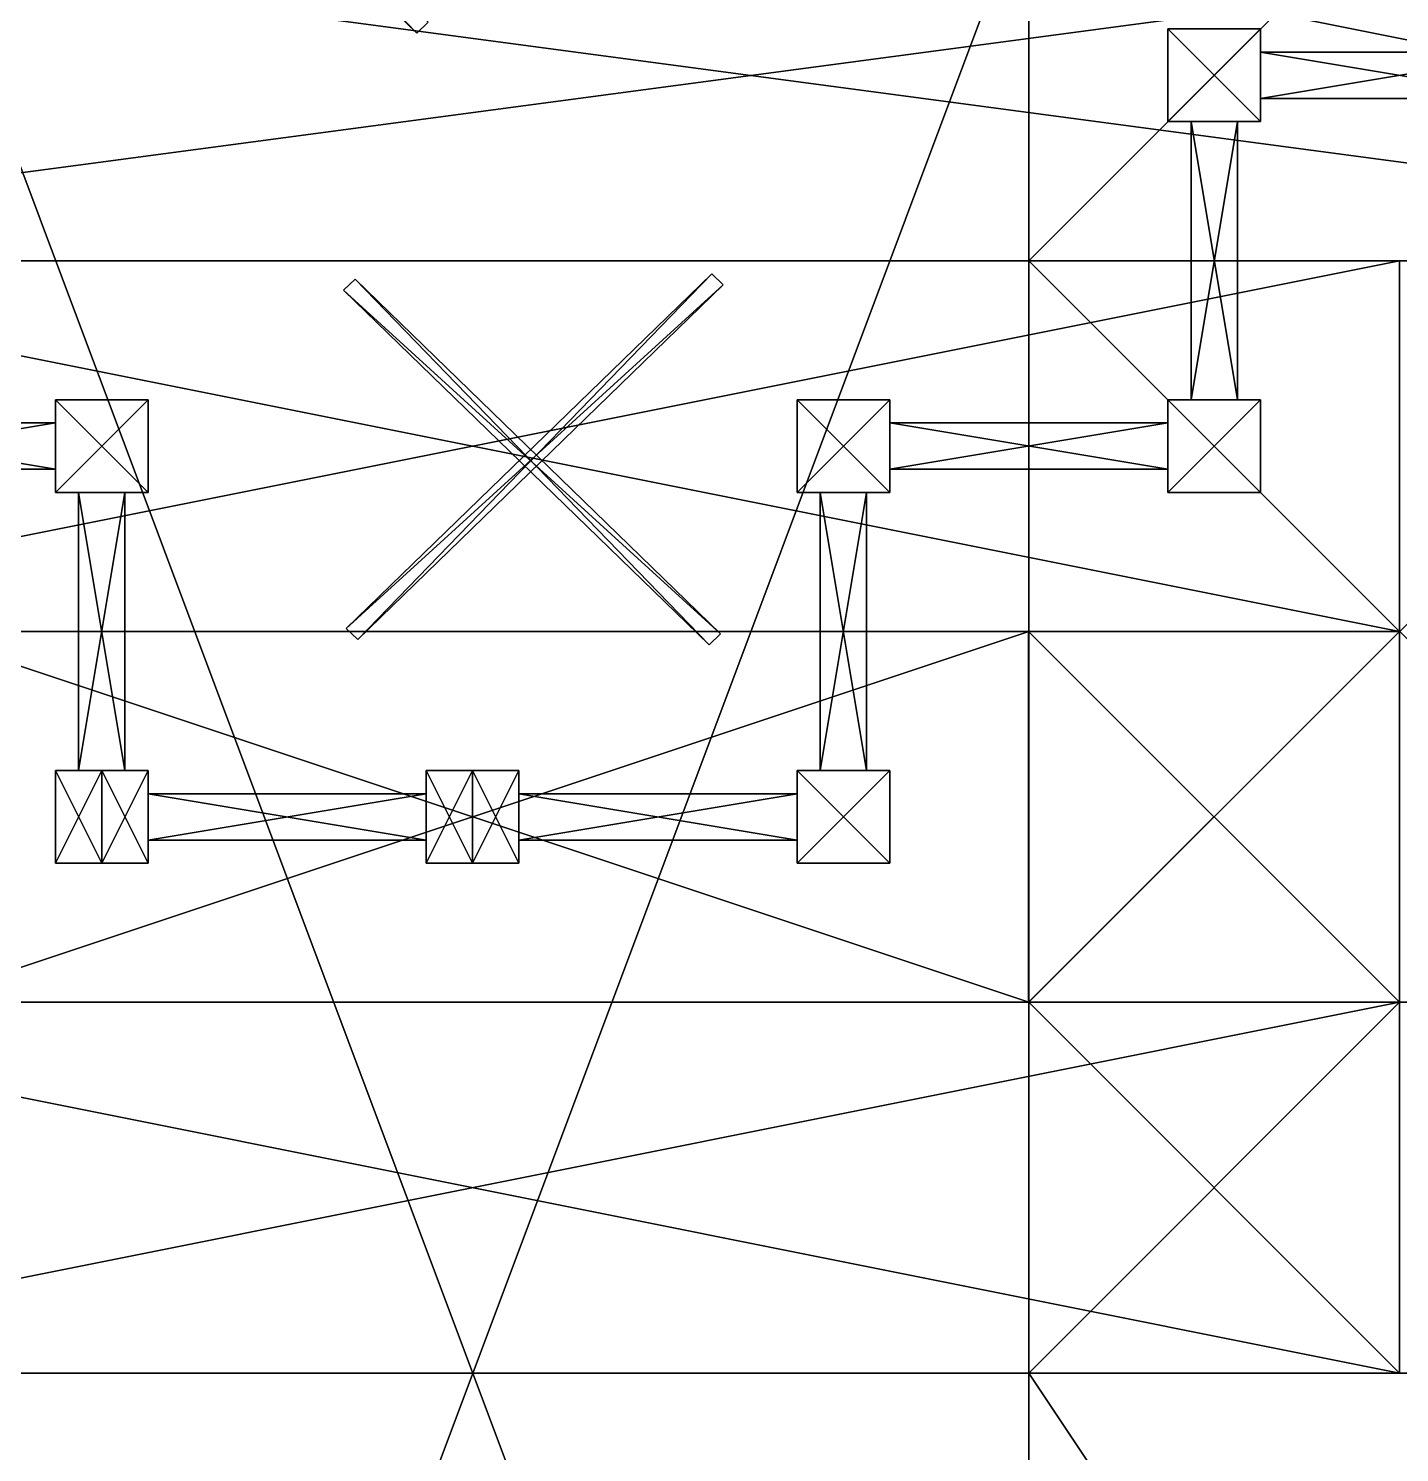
# Model space of a CAD drawing. Extents: x -1088 to 1104, y -640 to 640.
# Drawn here: x 57.7 to 176, y 281.2 to 404 of the extents above; entities that cross this region are included whole.
import ezdxf

# ---------------------------------------------------------------- set-up
doc = ezdxf.new("R2010")
doc.units = 0

msp = doc.modelspace()

# ---------------------------------------------------------------- meshes
at = {"layer": 'OBJECT1051', "color": 50}
mesh = msp.add_polyface(dxfattribs=at)
corners = [(48, 416, 48), (144, 416, 48), (144, 160, 48), (48, 160, 48), (48, 160, 16), (144, 160, 16), (144, 416, 16), (48, 416, 16)]
mesh.append_faces([[corners[k] for k in face] for face in [(1, 3, 0), (5, 7, 4), (3, 7, 0), (5, 1, 6), (0, 6, 1), (4, 2, 5)]], dxfattribs={"vtx0": -1})
mesh.append_faces([[corners[k] for k in face] for face in [(1, 2, 3), (5, 6, 7), (3, 4, 7), (5, 2, 1), (0, 7, 6), (4, 3, 2)]], dxfattribs={"vtx2": -1})
at = {"layer": 'OBJECT1085', "color": 50}
mesh = msp.add_polyface(dxfattribs=at)
corners = [(144, 448, 48), (208, 448, 48), (208, 384, 48), (144, 384, 48), (144, 384, 16), (208, 384, 16), (208, 448, 16), (144, 448, 16)]
mesh.append_faces([[corners[k] for k in face] for face in [(1, 3, 0), (5, 7, 4), (3, 7, 0), (5, 1, 6), (0, 6, 1), (4, 2, 5)]], dxfattribs={"vtx0": -1})
mesh.append_faces([[corners[k] for k in face] for face in [(1, 2, 3), (5, 6, 7), (3, 4, 7), (5, 2, 1), (0, 7, 6), (4, 3, 2)]], dxfattribs={"vtx2": -1})
at = {"layer": 'OBJECT1295', "color": 50}
mesh = msp.add_polyface(dxfattribs=at)
corners = [(144, 288, 48), (208, 288, 48), (208, 192, 48), (144, 192, 48), (144, 192, 16), (208, 192, 16), (208, 288, 16), (144, 288, 16)]
mesh.append_faces([[corners[k] for k in face] for face in [(1, 3, 0), (5, 7, 4), (3, 7, 0), (5, 1, 6), (0, 6, 1), (4, 2, 5)]], dxfattribs={"vtx0": -1})
mesh.append_faces([[corners[k] for k in face] for face in [(1, 2, 3), (5, 6, 7), (3, 4, 7), (5, 2, 1), (0, 7, 6), (4, 3, 2)]], dxfattribs={"vtx2": -1})
at = {"layer": 'OBJECT165', "color": 50}
mesh = msp.add_polyface(dxfattribs=at)
corners = [(16, 320, 176), (176, 320, 176), (176, 288, 176), (16, 288, 176), (16, 288, 168), (176, 288, 168), (176, 320, 168), (16, 320, 168)]
mesh.append_faces([[corners[k] for k in face] for face in [(1, 3, 0), (5, 7, 4), (3, 7, 0), (5, 1, 6), (0, 6, 1), (4, 2, 5)]], dxfattribs={"vtx0": -1})
mesh.append_faces([[corners[k] for k in face] for face in [(1, 2, 3), (5, 6, 7), (3, 4, 7), (5, 2, 1), (0, 7, 6), (4, 3, 2)]], dxfattribs={"vtx2": -1})
at = {"layer": 'OBJECT197', "color": 50}
mesh = msp.add_polyface(dxfattribs=at)
corners = [(-1084, -640, 832), (-1084, 640, 832), (1092, 640, 832), (1092, -640, 832), (-1084, 640, 830), (-1084, -640, 830), (1092, -640, 830), (1092, 640, 830)]
mesh.append_faces([[corners[k] for k in face] for face in [(1, 3, 0), (1, 5, 4), (3, 7, 6), (2, 4, 7), (0, 6, 5), (5, 7, 4)]], dxfattribs={"vtx0": -1})
mesh.append_faces([[corners[k] for k in face] for face in [(1, 2, 3), (1, 0, 5), (3, 2, 7), (2, 1, 4), (0, 3, 6), (5, 6, 7)]], dxfattribs={"vtx2": -1})
at = {"layer": 'OBJECT203', "color": 50}
mesh = msp.add_polyface(dxfattribs=at)
corners = [(-1088, 640, -128), (-1088, -640, -128), (1088, -640, -128), (1088, 640, -128), (-1088, -640, -126), (-1088, 640, -126), (1088, 640, -126), (1088, -640, -126)]
mesh.append_faces([[corners[k] for k in face] for face in [(1, 3, 0), (1, 5, 4), (3, 7, 6), (0, 6, 5), (2, 4, 7), (5, 7, 4)]], dxfattribs={"vtx0": -1})
mesh.append_faces([[corners[k] for k in face] for face in [(1, 2, 3), (1, 0, 5), (3, 2, 7), (0, 3, 6), (2, 1, 4), (5, 6, 7)]], dxfattribs={"vtx2": -1})
at = {"layer": 'OBJECT288', "color": 50}
mesh = msp.add_polyface(dxfattribs=at)
corners = [(59.648399, 434.21701, 240), (60.634102, 435.173004, 240), (92.179199, 404.57901, 240), (91.193398, 403.622986, 240), (91.193398, 403.622986, 208), (92.179199, 404.57901, 208), (60.634102, 435.173004, 208), (59.648399, 434.21701, 208)]
mesh.append_faces([[corners[k] for k in face] for face in [(1, 3, 0), (5, 7, 4), (3, 7, 0), (5, 1, 6), (0, 6, 1), (4, 2, 5)]], dxfattribs={"vtx0": -1})
mesh.append_faces([[corners[k] for k in face] for face in [(1, 2, 3), (5, 6, 7), (3, 4, 7), (5, 2, 1), (0, 7, 6), (4, 3, 2)]], dxfattribs={"vtx2": -1})
at = {"layer": 'OBJECT361', "color": 50}
mesh = msp.add_polyface(dxfattribs=at)
corners = [(84.871597, 381.450989, 240), (85.857399, 382.407013, 240), (117.402, 351.812988, 240), (116.417, 350.856995, 240), (116.417, 350.856995, 208), (117.402, 351.812988, 208), (85.857399, 382.407013, 208), (84.871597, 381.450989, 208)]
mesh.append_faces([[corners[k] for k in face] for face in [(1, 3, 0), (5, 7, 4), (3, 7, 0), (5, 1, 6), (0, 6, 1), (4, 2, 5)]], dxfattribs={"vtx0": -1})
mesh.append_faces([[corners[k] for k in face] for face in [(1, 2, 3), (5, 6, 7), (3, 4, 7), (5, 2, 1), (0, 7, 6), (4, 3, 2)]], dxfattribs={"vtx2": -1})
at = {"layer": 'OBJECT362', "color": 50}
mesh = msp.add_polyface(dxfattribs=at)
corners = [(116.650002, 382.856995, 240), (117.636002, 381.901001, 240), (86.090599, 351.307007, 240), (85.104797, 352.263, 240), (85.104797, 352.263, 208), (86.090599, 351.307007, 208), (117.636002, 381.901001, 208), (116.650002, 382.856995, 208)]
mesh.append_faces([[corners[k] for k in face] for face in [(1, 3, 0), (5, 7, 4), (3, 7, 0), (5, 1, 6), (0, 6, 1), (4, 2, 5)]], dxfattribs={"vtx0": -1})
mesh.append_faces([[corners[k] for k in face] for face in [(1, 2, 3), (5, 6, 7), (3, 4, 7), (5, 2, 1), (0, 7, 6), (4, 3, 2)]], dxfattribs={"vtx2": -1})
at = {"layer": 'OBJECT462', "color": 50}
mesh = msp.add_polyface(dxfattribs=at)
corners = [(68, 338, 236), (92, 338, 236), (92, 334, 236), (68, 334, 236), (68, 334, 230), (92, 334, 230), (92, 338, 230), (68, 338, 230)]
mesh.append_faces([[corners[k] for k in face] for face in [(1, 3, 0), (5, 7, 4), (3, 7, 0), (5, 1, 6), (0, 6, 1), (4, 2, 5)]], dxfattribs={"vtx0": -1})
mesh.append_faces([[corners[k] for k in face] for face in [(1, 2, 3), (5, 6, 7), (3, 4, 7), (5, 2, 1), (0, 7, 6), (4, 3, 2)]], dxfattribs={"vtx2": -1})
at = {"layer": 'OBJECT463', "color": 50}
mesh = msp.add_polyface(dxfattribs=at)
corners = [(92, 340, 240), (96, 340, 240), (96, 332, 240), (92, 332, 240), (92, 332, 208), (96, 332, 208), (96, 340, 208), (92, 340, 208)]
mesh.append_faces([[corners[k] for k in face] for face in [(1, 3, 0), (5, 7, 4), (3, 7, 0), (5, 1, 6), (0, 6, 1), (4, 2, 5)]], dxfattribs={"vtx0": -1})
mesh.append_faces([[corners[k] for k in face] for face in [(1, 2, 3), (5, 6, 7), (3, 4, 7), (5, 2, 1), (0, 7, 6), (4, 3, 2)]], dxfattribs={"vtx2": -1})
at = {"layer": 'OBJECT464', "color": 50}
mesh = msp.add_polyface(dxfattribs=at)
corners = [(64, 340, 240), (68, 340, 240), (68, 332, 240), (64, 332, 240), (64, 332, 208), (68, 332, 208), (68, 340, 208), (64, 340, 208)]
mesh.append_faces([[corners[k] for k in face] for face in [(1, 3, 0), (5, 7, 4), (3, 7, 0), (5, 1, 6), (0, 6, 1), (4, 2, 5)]], dxfattribs={"vtx0": -1})
mesh.append_faces([[corners[k] for k in face] for face in [(1, 2, 3), (5, 6, 7), (3, 4, 7), (5, 2, 1), (0, 7, 6), (4, 3, 2)]], dxfattribs={"vtx2": -1})
at = {"layer": 'OBJECT465', "color": 50}
mesh = msp.add_polyface(dxfattribs=at)
corners = [(68, 338, 222), (92, 338, 222), (92, 334, 222), (68, 334, 222), (68, 334, 216), (92, 334, 216), (92, 338, 216), (68, 338, 216)]
mesh.append_faces([[corners[k] for k in face] for face in [(1, 3, 0), (5, 7, 4), (3, 7, 0), (5, 1, 6), (0, 6, 1), (4, 2, 5)]], dxfattribs={"vtx0": -1})
mesh.append_faces([[corners[k] for k in face] for face in [(1, 2, 3), (5, 6, 7), (3, 4, 7), (5, 2, 1), (0, 7, 6), (4, 3, 2)]], dxfattribs={"vtx2": -1})
at = {"layer": 'OBJECT682', "color": 50}
mesh = msp.add_polyface(dxfattribs=at)
corners = [(0, 416, 720), (240, 416, 720), (240, 384, 720), (0, 384, 720), (0, 384, 240), (240, 384, 240), (240, 416, 240), (0, 416, 240)]
mesh.append_faces([[corners[k] for k in face] for face in [(1, 3, 0), (5, 7, 4), (3, 7, 0), (5, 1, 6), (0, 6, 1), (4, 2, 5)]], dxfattribs={"vtx0": -1})
mesh.append_faces([[corners[k] for k in face] for face in [(1, 2, 3), (5, 6, 7), (3, 4, 7), (5, 2, 1), (0, 7, 6), (4, 3, 2)]], dxfattribs={"vtx2": -1})
at = {"layer": 'OBJECT794', "color": 50}
mesh = msp.add_polyface(dxfattribs=at)
corners = [(144, 384, 48), (208, 384, 48), (208, 320, 48), (144, 320, 48), (144, 320, 16), (208, 320, 16), (208, 384, 16), (144, 384, 16)]
mesh.append_faces([[corners[k] for k in face] for face in [(1, 3, 0), (5, 7, 4), (3, 7, 0), (5, 1, 6), (0, 6, 1), (4, 2, 5)]], dxfattribs={"vtx0": -1})
mesh.append_faces([[corners[k] for k in face] for face in [(1, 2, 3), (5, 6, 7), (3, 4, 7), (5, 2, 1), (0, 7, 6), (4, 3, 2)]], dxfattribs={"vtx2": -1})
at = {"layer": 'OBJECT797', "color": 50}
mesh = msp.add_polyface(dxfattribs=at)
corners = [(124, 372, 240), (132, 372, 240), (132, 364, 240), (124, 364, 240), (124, 364, 208), (132, 364, 208), (132, 372, 208), (124, 372, 208)]
mesh.append_faces([[corners[k] for k in face] for face in [(1, 3, 0), (5, 7, 4), (3, 7, 0), (5, 1, 6), (0, 6, 1), (4, 2, 5)]], dxfattribs={"vtx0": -1})
mesh.append_faces([[corners[k] for k in face] for face in [(1, 2, 3), (5, 6, 7), (3, 4, 7), (5, 2, 1), (0, 7, 6), (4, 3, 2)]], dxfattribs={"vtx2": -1})
at = {"layer": 'OBJECT798', "color": 50}
mesh = msp.add_polyface(dxfattribs=at)
corners = [(16, 384, 208), (176, 384, 208), (176, 352, 208), (16, 352, 208), (16, 352, 200), (176, 352, 200), (176, 384, 200), (16, 384, 200)]
mesh.append_faces([[corners[k] for k in face] for face in [(1, 3, 0), (5, 7, 4), (3, 7, 0), (5, 1, 6), (0, 6, 1), (4, 2, 5)]], dxfattribs={"vtx0": -1})
mesh.append_faces([[corners[k] for k in face] for face in [(1, 2, 3), (5, 6, 7), (3, 4, 7), (5, 2, 1), (0, 7, 6), (4, 3, 2)]], dxfattribs={"vtx2": -1})
at = {"layer": 'OBJECT799', "color": 50}
mesh = msp.add_polyface(dxfattribs=at)
corners = [(-48, 448, 208), (272, 448, 208), (272, 384, 208), (-48, 384, 208), (-48, 384, 200), (272, 384, 200), (272, 448, 200), (-48, 448, 200)]
mesh.append_faces([[corners[k] for k in face] for face in [(1, 3, 0), (5, 7, 4), (3, 7, 0), (5, 1, 6), (0, 6, 1), (4, 2, 5)]], dxfattribs={"vtx0": -1})
mesh.append_faces([[corners[k] for k in face] for face in [(1, 2, 3), (5, 6, 7), (3, 4, 7), (5, 2, 1), (0, 7, 6), (4, 3, 2)]], dxfattribs={"vtx2": -1})
at = {"layer": 'OBJECT805', "color": 50}
mesh = msp.add_polyface(dxfattribs=at)
corners = [(176, 384, 176), (16, 384, 176), (16, 352, 176), (176, 352, 176), (176, 352, 200), (16, 352, 200), (16, 384, 200), (176, 384, 200)]
mesh.append_faces([[corners[k] for k in face] for face in [(1, 3, 0), (5, 7, 4), (3, 7, 0), (5, 1, 6), (0, 6, 1), (4, 2, 5)]], dxfattribs={"vtx0": -1})
mesh.append_faces([[corners[k] for k in face] for face in [(1, 2, 3), (5, 6, 7), (3, 4, 7), (5, 2, 1), (0, 7, 6), (4, 3, 2)]], dxfattribs={"vtx2": -1})
at = {"layer": 'OBJECT806', "color": 50}
mesh = msp.add_polyface(dxfattribs=at)
corners = [(132, 370, 222), (156, 370, 222), (156, 366, 222), (132, 366, 222), (132, 366, 216), (156, 366, 216), (156, 370, 216), (132, 370, 216)]
mesh.append_faces([[corners[k] for k in face] for face in [(1, 3, 0), (5, 7, 4), (3, 7, 0), (5, 1, 6), (0, 6, 1), (4, 2, 5)]], dxfattribs={"vtx0": -1})
mesh.append_faces([[corners[k] for k in face] for face in [(1, 2, 3), (5, 6, 7), (3, 4, 7), (5, 2, 1), (0, 7, 6), (4, 3, 2)]], dxfattribs={"vtx2": -1})
at = {"layer": 'OBJECT808', "color": 50}
mesh = msp.add_polyface(dxfattribs=at)
corners = [(176, 320, 144), (16, 320, 144), (16, 288, 144), (176, 288, 144), (176, 288, 168), (16, 288, 168), (16, 320, 168), (176, 320, 168)]
mesh.append_faces([[corners[k] for k in face] for face in [(1, 3, 0), (5, 7, 4), (3, 7, 0), (5, 1, 6), (0, 6, 1), (4, 2, 5)]], dxfattribs={"vtx0": -1})
mesh.append_faces([[corners[k] for k in face] for face in [(1, 2, 3), (5, 6, 7), (3, 4, 7), (5, 2, 1), (0, 7, 6), (4, 3, 2)]], dxfattribs={"vtx2": -1})
at = {"layer": 'OBJECT834', "color": 50}
mesh = msp.add_polyface(dxfattribs=at)
corners = [(143.985001, 352, 176), (175.985992, 352, 176), (175.985992, 320, 176), (143.985001, 320, 176), (143.985001, 320, 168), (175.985992, 320, 168), (175.985992, 352, 168), (143.985001, 352, 168)]
mesh.append_faces([[corners[k] for k in face] for face in [(1, 3, 0), (5, 7, 4), (3, 7, 0), (5, 1, 6), (0, 6, 1), (4, 2, 5)]], dxfattribs={"vtx0": -1})
mesh.append_faces([[corners[k] for k in face] for face in [(1, 2, 3), (5, 6, 7), (3, 4, 7), (5, 2, 1), (0, 7, 6), (4, 3, 2)]], dxfattribs={"vtx2": -1})
at = {"layer": 'OBJECT850', "color": 50}
mesh = msp.add_polyface(dxfattribs=at)
corners = [(164, 402, 236), (188, 402, 236), (188, 398, 236), (164, 398, 236), (164, 398, 230), (188, 398, 230), (188, 402, 230), (164, 402, 230)]
mesh.append_faces([[corners[k] for k in face] for face in [(1, 3, 0), (5, 7, 4), (3, 7, 0), (5, 1, 6), (0, 6, 1), (4, 2, 5)]], dxfattribs={"vtx0": -1})
mesh.append_faces([[corners[k] for k in face] for face in [(1, 2, 3), (5, 6, 7), (3, 4, 7), (5, 2, 1), (0, 7, 6), (4, 3, 2)]], dxfattribs={"vtx2": -1})
at = {"layer": 'OBJECT853', "color": 50}
mesh = msp.add_polyface(dxfattribs=at)
corners = [(164, 402, 222), (188, 402, 222), (188, 398, 222), (164, 398, 222), (164, 398, 216), (188, 398, 216), (188, 402, 216), (164, 402, 216)]
mesh.append_faces([[corners[k] for k in face] for face in [(1, 3, 0), (5, 7, 4), (3, 7, 0), (5, 1, 6), (0, 6, 1), (4, 2, 5)]], dxfattribs={"vtx0": -1})
mesh.append_faces([[corners[k] for k in face] for face in [(1, 2, 3), (5, 6, 7), (3, 4, 7), (5, 2, 1), (0, 7, 6), (4, 3, 2)]], dxfattribs={"vtx2": -1})
at = {"layer": 'OBJECT856', "color": 50}
mesh = msp.add_polyface(dxfattribs=at)
corners = [(156, 404, 240), (164, 404, 240), (164, 396, 240), (156, 396, 240), (156, 396, 208), (164, 396, 208), (164, 404, 208), (156, 404, 208)]
mesh.append_faces([[corners[k] for k in face] for face in [(1, 3, 0), (5, 7, 4), (3, 7, 0), (5, 1, 6), (0, 6, 1), (4, 2, 5)]], dxfattribs={"vtx0": -1})
mesh.append_faces([[corners[k] for k in face] for face in [(1, 2, 3), (5, 6, 7), (3, 4, 7), (5, 2, 1), (0, 7, 6), (4, 3, 2)]], dxfattribs={"vtx2": -1})
at = {"layer": 'OBJECT859', "color": 50}
mesh = msp.add_polyface(dxfattribs=at)
corners = [(158, 372, 236), (158, 396, 236), (162, 396, 236), (162, 372, 236), (162, 372, 230), (162, 396, 230), (158, 396, 230), (158, 372, 230)]
mesh.append_faces([[corners[k] for k in face] for face in [(1, 3, 0), (5, 7, 4), (3, 7, 0), (5, 1, 6), (0, 6, 1), (4, 2, 5)]], dxfattribs={"vtx0": -1})
mesh.append_faces([[corners[k] for k in face] for face in [(1, 2, 3), (5, 6, 7), (3, 4, 7), (5, 2, 1), (0, 7, 6), (4, 3, 2)]], dxfattribs={"vtx2": -1})
at = {"layer": 'OBJECT861', "color": 50}
mesh = msp.add_polyface(dxfattribs=at)
corners = [(144, 320, 144), (176, 320, 144), (176, 288, 144), (144, 288, 144), (144, 288, 48), (176, 288, 48), (176, 320, 48), (144, 320, 48)]
mesh.append_faces([[corners[k] for k in face] for face in [(1, 3, 0), (5, 7, 4), (3, 7, 0), (5, 1, 6), (0, 6, 1), (4, 2, 5)]], dxfattribs={"vtx0": -1})
mesh.append_faces([[corners[k] for k in face] for face in [(1, 2, 3), (5, 6, 7), (3, 4, 7), (5, 2, 1), (0, 7, 6), (4, 3, 2)]], dxfattribs={"vtx2": -1})
at = {"layer": 'OBJECT862', "color": 50}
mesh = msp.add_polyface(dxfattribs=at)
corners = [(158, 372, 222), (158, 396, 222), (162, 396, 222), (162, 372, 222), (162, 372, 216), (162, 396, 216), (158, 396, 216), (158, 372, 216)]
mesh.append_faces([[corners[k] for k in face] for face in [(1, 3, 0), (5, 7, 4), (3, 7, 0), (5, 1, 6), (0, 6, 1), (4, 2, 5)]], dxfattribs={"vtx0": -1})
mesh.append_faces([[corners[k] for k in face] for face in [(1, 2, 3), (5, 6, 7), (3, 4, 7), (5, 2, 1), (0, 7, 6), (4, 3, 2)]], dxfattribs={"vtx2": -1})
at = {"layer": 'OBJECT866', "color": 50}
mesh = msp.add_polyface(dxfattribs=at)
corners = [(100, 332, 240), (96, 332, 240), (96, 340, 240), (100, 340, 240), (100, 340, 208), (96, 340, 208), (96, 332, 208), (100, 332, 208)]
mesh.append_faces([[corners[k] for k in face] for face in [(1, 3, 0), (5, 7, 4), (3, 7, 0), (5, 1, 6), (0, 6, 1), (4, 2, 5)]], dxfattribs={"vtx0": -1})
mesh.append_faces([[corners[k] for k in face] for face in [(1, 2, 3), (5, 6, 7), (3, 4, 7), (5, 2, 1), (0, 7, 6), (4, 3, 2)]], dxfattribs={"vtx2": -1})
at = {"layer": 'OBJECT867', "color": 50}
mesh = msp.add_polyface(dxfattribs=at)
corners = [(124, 334, 236), (100, 334, 236), (100, 338, 236), (124, 338, 236), (124, 338, 230), (100, 338, 230), (100, 334, 230), (124, 334, 230)]
mesh.append_faces([[corners[k] for k in face] for face in [(1, 3, 0), (5, 7, 4), (3, 7, 0), (5, 1, 6), (0, 6, 1), (4, 2, 5)]], dxfattribs={"vtx0": -1})
mesh.append_faces([[corners[k] for k in face] for face in [(1, 2, 3), (5, 6, 7), (3, 4, 7), (5, 2, 1), (0, 7, 6), (4, 3, 2)]], dxfattribs={"vtx2": -1})
at = {"layer": 'OBJECT868', "color": 50}
mesh = msp.add_polyface(dxfattribs=at)
corners = [(124, 334, 222), (100, 334, 222), (100, 338, 222), (124, 338, 222), (124, 338, 216), (100, 338, 216), (100, 334, 216), (124, 334, 216)]
mesh.append_faces([[corners[k] for k in face] for face in [(1, 3, 0), (5, 7, 4), (3, 7, 0), (5, 1, 6), (0, 6, 1), (4, 2, 5)]], dxfattribs={"vtx0": -1})
mesh.append_faces([[corners[k] for k in face] for face in [(1, 2, 3), (5, 6, 7), (3, 4, 7), (5, 2, 1), (0, 7, 6), (4, 3, 2)]], dxfattribs={"vtx2": -1})
at = {"layer": 'OBJECT869', "color": 50}
mesh = msp.add_polyface(dxfattribs=at)
corners = [(62, 340, 222), (62, 364, 222), (66, 364, 222), (66, 340, 222), (66, 340, 216), (66, 364, 216), (62, 364, 216), (62, 340, 216)]
mesh.append_faces([[corners[k] for k in face] for face in [(1, 3, 0), (5, 7, 4), (3, 7, 0), (5, 1, 6), (0, 6, 1), (4, 2, 5)]], dxfattribs={"vtx0": -1})
mesh.append_faces([[corners[k] for k in face] for face in [(1, 2, 3), (5, 6, 7), (3, 4, 7), (5, 2, 1), (0, 7, 6), (4, 3, 2)]], dxfattribs={"vtx2": -1})
at = {"layer": 'OBJECT870', "color": 50}
mesh = msp.add_polyface(dxfattribs=at)
corners = [(62, 340, 236), (62, 364, 236), (66, 364, 236), (66, 340, 236), (66, 340, 230), (66, 364, 230), (62, 364, 230), (62, 340, 230)]
mesh.append_faces([[corners[k] for k in face] for face in [(1, 3, 0), (5, 7, 4), (3, 7, 0), (5, 1, 6), (0, 6, 1), (4, 2, 5)]], dxfattribs={"vtx0": -1})
mesh.append_faces([[corners[k] for k in face] for face in [(1, 2, 3), (5, 6, 7), (3, 4, 7), (5, 2, 1), (0, 7, 6), (4, 3, 2)]], dxfattribs={"vtx2": -1})
at = {"layer": 'OBJECT871', "color": 50}
mesh = msp.add_polyface(dxfattribs=at)
corners = [(60, 372, 240), (68, 372, 240), (68, 364, 240), (60, 364, 240), (60, 364, 208), (68, 364, 208), (68, 372, 208), (60, 372, 208)]
mesh.append_faces([[corners[k] for k in face] for face in [(1, 3, 0), (5, 7, 4), (3, 7, 0), (5, 1, 6), (0, 6, 1), (4, 2, 5)]], dxfattribs={"vtx0": -1})
mesh.append_faces([[corners[k] for k in face] for face in [(1, 2, 3), (5, 6, 7), (3, 4, 7), (5, 2, 1), (0, 7, 6), (4, 3, 2)]], dxfattribs={"vtx2": -1})
at = {"layer": 'OBJECT873', "color": 50}
mesh = msp.add_polyface(dxfattribs=at)
corners = [(156, 364, 240), (156, 372, 240), (164, 372, 240), (164, 364, 240), (164, 364, 208), (164, 372, 208), (156, 372, 208), (156, 364, 208)]
mesh.append_faces([[corners[k] for k in face] for face in [(1, 3, 0), (5, 7, 4), (3, 7, 0), (5, 1, 6), (0, 6, 1), (4, 2, 5)]], dxfattribs={"vtx0": -1})
mesh.append_faces([[corners[k] for k in face] for face in [(1, 2, 3), (5, 6, 7), (3, 4, 7), (5, 2, 1), (0, 7, 6), (4, 3, 2)]], dxfattribs={"vtx2": -1})
at = {"layer": 'OBJECT874', "color": 50}
mesh = msp.add_polyface(dxfattribs=at)
corners = [(36, 370, 236), (60, 370, 236), (60, 366, 236), (36, 366, 236), (36, 366, 230), (60, 366, 230), (60, 370, 230), (36, 370, 230)]
mesh.append_faces([[corners[k] for k in face] for face in [(1, 3, 0), (5, 7, 4), (3, 7, 0), (5, 1, 6), (0, 6, 1), (4, 2, 5)]], dxfattribs={"vtx0": -1})
mesh.append_faces([[corners[k] for k in face] for face in [(1, 2, 3), (5, 6, 7), (3, 4, 7), (5, 2, 1), (0, 7, 6), (4, 3, 2)]], dxfattribs={"vtx2": -1})
at = {"layer": 'OBJECT875', "color": 50}
mesh = msp.add_polyface(dxfattribs=at)
corners = [(36, 370, 222), (60, 370, 222), (60, 366, 222), (36, 366, 222), (36, 366, 216), (60, 366, 216), (60, 370, 216), (36, 370, 216)]
mesh.append_faces([[corners[k] for k in face] for face in [(1, 3, 0), (5, 7, 4), (3, 7, 0), (5, 1, 6), (0, 6, 1), (4, 2, 5)]], dxfattribs={"vtx0": -1})
mesh.append_faces([[corners[k] for k in face] for face in [(1, 2, 3), (5, 6, 7), (3, 4, 7), (5, 2, 1), (0, 7, 6), (4, 3, 2)]], dxfattribs={"vtx2": -1})
at = {"layer": 'OBJECT883', "color": 50}
mesh = msp.add_polyface(dxfattribs=at)
corners = [(132, 370, 236), (156, 370, 236), (156, 366, 236), (132, 366, 236), (132, 366, 230), (156, 366, 230), (156, 370, 230), (132, 370, 230)]
mesh.append_faces([[corners[k] for k in face] for face in [(1, 3, 0), (5, 7, 4), (3, 7, 0), (5, 1, 6), (0, 6, 1), (4, 2, 5)]], dxfattribs={"vtx0": -1})
mesh.append_faces([[corners[k] for k in face] for face in [(1, 2, 3), (5, 6, 7), (3, 4, 7), (5, 2, 1), (0, 7, 6), (4, 3, 2)]], dxfattribs={"vtx2": -1})
at = {"layer": 'OBJECT886', "color": 50}
mesh = msp.add_polyface(dxfattribs=at)
corners = [(144, 352, 176), (47.985802, 352, 176), (47.985802, 320, 176), (144, 320, 176), (144, 320, 200), (47.985802, 320, 200), (47.985802, 352, 200), (144, 352, 200)]
mesh.append_faces([[corners[k] for k in face] for face in [(1, 3, 0), (5, 7, 4), (3, 7, 0), (5, 1, 6), (0, 6, 1), (4, 2, 5)]], dxfattribs={"vtx0": -1})
mesh.append_faces([[corners[k] for k in face] for face in [(1, 2, 3), (5, 6, 7), (3, 4, 7), (5, 2, 1), (0, 7, 6), (4, 3, 2)]], dxfattribs={"vtx2": -1})
at = {"layer": 'OBJECT889', "color": 50}
mesh = msp.add_polyface(dxfattribs=at)
corners = [(47.985802, 352, 208), (144, 352, 208), (144, 320, 208), (47.985802, 320, 208), (47.985802, 320, 200), (144, 320, 200), (144, 352, 200), (47.985802, 352, 200)]
mesh.append_faces([[corners[k] for k in face] for face in [(1, 3, 0), (5, 7, 4), (3, 7, 0), (5, 1, 6), (0, 6, 1), (4, 2, 5)]], dxfattribs={"vtx0": -1})
mesh.append_faces([[corners[k] for k in face] for face in [(1, 2, 3), (5, 6, 7), (3, 4, 7), (5, 2, 1), (0, 7, 6), (4, 3, 2)]], dxfattribs={"vtx2": -1})
at = {"layer": 'OBJECT892', "color": 50}
mesh = msp.add_polyface(dxfattribs=at)
corners = [(126, 340, 236), (126, 364, 236), (130, 364, 236), (130, 340, 236), (130, 340, 230), (130, 364, 230), (126, 364, 230), (126, 340, 230)]
mesh.append_faces([[corners[k] for k in face] for face in [(1, 3, 0), (5, 7, 4), (3, 7, 0), (5, 1, 6), (0, 6, 1), (4, 2, 5)]], dxfattribs={"vtx0": -1})
mesh.append_faces([[corners[k] for k in face] for face in [(1, 2, 3), (5, 6, 7), (3, 4, 7), (5, 2, 1), (0, 7, 6), (4, 3, 2)]], dxfattribs={"vtx2": -1})
at = {"layer": 'OBJECT893', "color": 50}
mesh = msp.add_polyface(dxfattribs=at)
corners = [(175.985992, 352, 144), (143.985001, 352, 144), (143.985001, 320, 144), (175.985992, 320, 144), (175.985992, 320, 168), (143.985001, 320, 168), (143.985001, 352, 168), (175.985992, 352, 168)]
mesh.append_faces([[corners[k] for k in face] for face in [(1, 3, 0), (5, 7, 4), (3, 7, 0), (5, 1, 6), (0, 6, 1), (4, 2, 5)]], dxfattribs={"vtx0": -1})
mesh.append_faces([[corners[k] for k in face] for face in [(1, 2, 3), (5, 6, 7), (3, 4, 7), (5, 2, 1), (0, 7, 6), (4, 3, 2)]], dxfattribs={"vtx2": -1})
at = {"layer": 'OBJECT895', "color": 50}
mesh = msp.add_polyface(dxfattribs=at)
corners = [(126, 340, 222), (126, 364, 222), (130, 364, 222), (130, 340, 222), (130, 340, 216), (130, 364, 216), (126, 364, 216), (126, 340, 216)]
mesh.append_faces([[corners[k] for k in face] for face in [(1, 3, 0), (5, 7, 4), (3, 7, 0), (5, 1, 6), (0, 6, 1), (4, 2, 5)]], dxfattribs={"vtx0": -1})
mesh.append_faces([[corners[k] for k in face] for face in [(1, 2, 3), (5, 6, 7), (3, 4, 7), (5, 2, 1), (0, 7, 6), (4, 3, 2)]], dxfattribs={"vtx2": -1})
at = {"layer": 'OBJECT898', "color": 50}
mesh = msp.add_polyface(dxfattribs=at)
corners = [(124, 332, 240), (124, 340, 240), (132, 340, 240), (132, 332, 240), (132, 332, 208), (132, 340, 208), (124, 340, 208), (124, 332, 208)]
mesh.append_faces([[corners[k] for k in face] for face in [(1, 3, 0), (5, 7, 4), (3, 7, 0), (5, 1, 6), (0, 6, 1), (4, 2, 5)]], dxfattribs={"vtx0": -1})
mesh.append_faces([[corners[k] for k in face] for face in [(1, 2, 3), (5, 6, 7), (3, 4, 7), (5, 2, 1), (0, 7, 6), (4, 3, 2)]], dxfattribs={"vtx2": -1})
at = {"layer": 'OBJECT901', "color": 50}
mesh = msp.add_polyface(dxfattribs=at)
corners = [(60, 340, 240), (64, 340, 240), (64, 332, 240), (60, 332, 240), (60, 332, 208), (64, 332, 208), (64, 340, 208), (60, 340, 208)]
mesh.append_faces([[corners[k] for k in face] for face in [(1, 3, 0), (5, 7, 4), (3, 7, 0), (5, 1, 6), (0, 6, 1), (4, 2, 5)]], dxfattribs={"vtx0": -1})
mesh.append_faces([[corners[k] for k in face] for face in [(1, 2, 3), (5, 6, 7), (3, 4, 7), (5, 2, 1), (0, 7, 6), (4, 3, 2)]], dxfattribs={"vtx2": -1})
at = {"layer": 'OBJECT944', "color": 50}
mesh = msp.add_polyface(dxfattribs=at)
corners = [(272, 448, 176), (-48, 448, 176), (-48, 384, 176), (272, 384, 176), (272, 384, 200), (-48, 384, 200), (-48, 448, 200), (272, 448, 200)]
mesh.append_faces([[corners[k] for k in face] for face in [(1, 3, 0), (5, 7, 4), (3, 7, 0), (5, 1, 6), (0, 6, 1), (4, 2, 5)]], dxfattribs={"vtx0": -1})
mesh.append_faces([[corners[k] for k in face] for face in [(1, 2, 3), (5, 6, 7), (3, 4, 7), (5, 2, 1), (0, 7, 6), (4, 3, 2)]], dxfattribs={"vtx2": -1})

doc.saveas('drawing.dxf')
